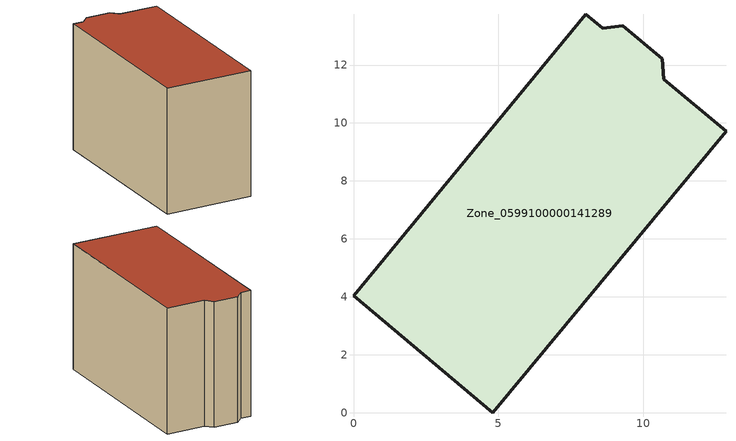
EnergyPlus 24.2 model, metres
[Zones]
Zone_0599100000141289
 floor ground (C_G): 0,4.03 8.02,13.75 8.6,13.27 9.3,13.35 10.66,12.21 10.71,11.51 12.86,9.72 4.8,0 z0
 wall outside (C_F): 4.8,0 12.86,9.72 10.71,11.51 10.66,12.21 9.3,13.35 8.6,13.27 8.02,13.75 0,4.03 4.8,0 z0:8.96
 roof outside (C_R): 8.02,13.75 0,4.03 4.8,0 12.86,9.72 10.71,11.51 10.66,12.21 9.3,13.35 8.6,13.27 z8.96
[BUILDING]
Pand.0599100000141289: North Axis=0; Terrain=City; Loads Convergence Tolerance Value=0.04; Temperature Convergence Tolerance Value=0.4; Solar Distribution=FullExterior; Maximum Number of Warmup Days=25; Minimum Number of Warmup Days=1
[Site:Location]
Rotterdam.The.Hague.AP_ZH_NLD Design_Conditions: Latitude=51.96; Longitude=4.45; Time Zone=1; Elevation=-4.5
[SITE:GROUNDTEMPERATURE:BUILDINGSURFACE]
18, 18, 18, 18, 18, 18, 18, 18, 18, 18, 18, 18
[MATERIAL] Thermal Absorptance=0.9; Solar Absorptance=0.7; Visible Absorptance=0.7
Name | Roughness | Thickness | Conductivity | Density | Specific Heat
G.TI.1946 | MediumSmooth | 0.15 | 1 | 540 | 1210
F.TI.1946 | Rough | 0.3 | 0.857143 | 1920 | 840
R.TI.1946 | MediumRough | 0.2 | 0.1 | 1500 | 1000
[CONSTRUCTION]
C_G: G.TI.1946
C_F: F.TI.1946
C_R: R.TI.1946
[ZONE]
Zone_0599100000141289: Type=1; Multiplier=1; Ceiling Height=Autocalculate; Volume=Autocalculate; Floor Area=autocalculate; Part of Total Floor Area=Yes
[ZONEINFILTRATION:DESIGNFLOWRATE]
Infil_Zone_0599100000141289: Zone or ZoneList or Space or SpaceList=Zone_0599100000141289; Schedule=AlwaysOn; Design Flow Rate Calculation Method=Flow/Area; Flow Rate per Floor Area=0.003; Constant Term Coefficient=1; Temperature Term Coefficient=0; Velocity Term Coefficient=0; Velocity Squared Term Coefficient=0
[HVACTEMPLATE:ZONE:IDEALLOADSAIRSYSTEM]
Zone_0599100000141289: Maximum Heating Supply Air Temperature=50; Minimum Cooling Supply Air Temperature=13; Maximum Heating Supply Air Humidity Ratio=0.0156; Minimum Cooling Supply Air Humidity Ratio=0.0077; Heating Limit=NoLimit; Cooling Limit=NoLimit; Dehumidification Control Type=ConstantSensibleHeatRatio; Cooling Sensible Heat Ratio=0.7; Dehumidification Setpoint=60; Humidification Control Type=None; Humidification Setpoint=30; Outdoor Air Method=None; Outdoor Air Flow Rate per Person=0.00944; Outdoor Air Flow Rate per Zone Floor Area=0; Outdoor Air Flow Rate per Zone=0; Demand Controlled Ventilation Type=None; Outdoor Air Economizer Type=NoEconomizer; Heat Recovery Type=None; Sensible Heat Recovery Effectiveness=0.7; Latent Heat Recovery Effectiveness=0.65
[ZONECONTROL:THERMOSTAT]
ThermostatControl_Zone_0599100000141289: Zone or ZoneList=Zone_0599100000141289; Control Type Schedule=DualSetpointControlType; Control 1=Thermostat_Zone_0599100000141289; Temperature Difference Between Cutout And Setpoint=0
[THERMOSTATSETPOINT:DUALSETPOINT]
Thermostat_Zone_0599100000141289: Heating Setpoint Temperature Schedule=HeatingSetpoint_Zone_0599100000141289; Cooling Setpoint Temperature Schedule=CoolingSetpoint_Zone_0599100000141289
[SCHEDULE:COMPACT]
HeatingSetpoint_Zone_0599100000141289: Through: 12/31, For: AllDays, Until: 24:00, 21
CoolingSetpoint_Zone_0599100000141289: Through: 12/31, For: AllDays, Until: 24:00, 24
DualSetpointControlType: Through: 12/31, For: AllDays, Until: 24:00, 4
AlwaysOn: Through: 12/31, For: AllDays, Until: 24:00, 1
